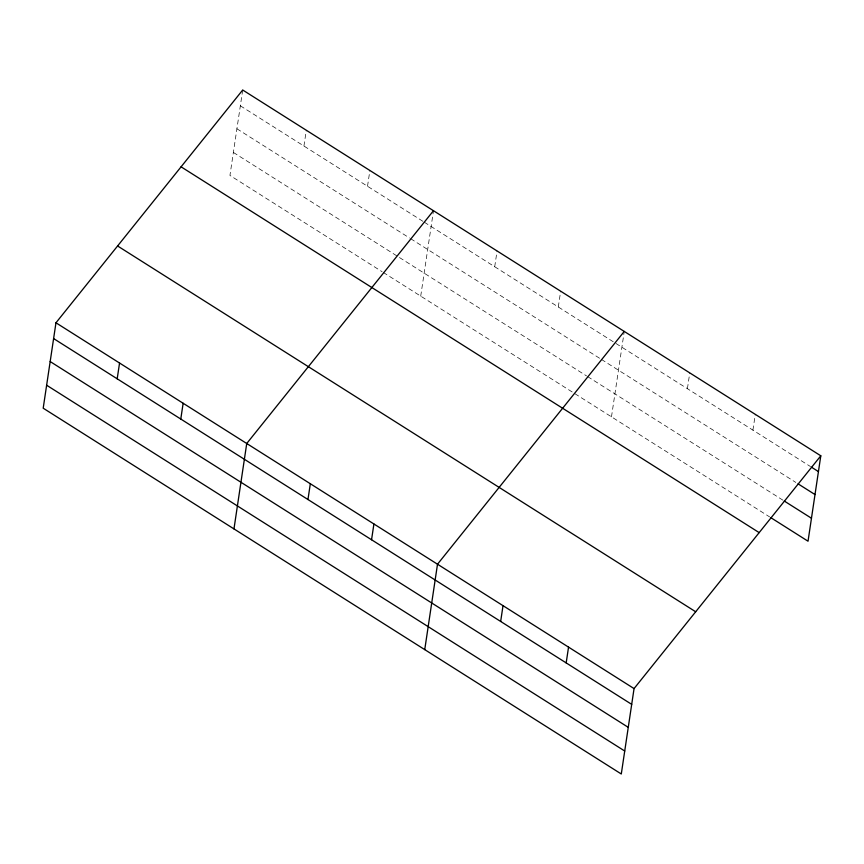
<?xml version="1.0" encoding="UTF-8"?>
<svg xmlns="http://www.w3.org/2000/svg" width="864" height="864" viewBox="0 0 864 864"><rect width="100%" height="100%" fill="white"/><g stroke="black" fill="none" stroke-linecap="round" stroke-linejoin="round"><path stroke-width="0.65" stroke-dasharray="4.32 3.24" d="M242.708 90.007L229.943 175.414L382.104 271.696M303.934 146.027L306.299 130.248M367.524 186.268L369.889 170.478M420.714 296.136L433.285 212.036M494.705 266.749L497.07 250.96M558.295 306.979L560.66 291.2M611.485 416.848L624.056 332.748M687.409 388.681L689.764 372.892M752.922 430.132L755.287 414.353M240.343 105.797L423.166 221.476M424.31 222.199L810.529 466.592M236.909 128.768L409.514 237.989M410.648 238.702L600.286 358.7M601.42 359.413L795.809 482.414M233.377 152.442L586.526 375.905M587.66 376.628L783.227 500.364M383.238 272.419L769.63 516.91"/><path stroke-width="1.3" d="M55.966 322.79L43.2 408.197L621.292 773.993L634.057 688.586L820.8 455.803L242.708 90.007L55.966 322.79L634.057 688.586M117.191 378.81L119.556 363.02M180.781 419.051L183.146 403.261M233.971 528.908L246.737 443.502L433.48 210.719M307.962 499.522L310.327 483.732M371.552 539.762L373.918 523.973M424.742 649.62L437.508 564.214L624.251 331.43M500.666 621.454L503.021 605.664M566.179 662.915L568.544 647.125M820.8 455.803L808.034 541.21L770.764 517.622M811.663 467.305L818.446 471.593M798.066 483.84L815.011 494.564M784.361 501.088L811.469 518.238M181.084 166.828L759.175 532.624M117.59 245.97L695.682 611.766M53.6 338.569L631.703 704.365M50.177 361.552L628.268 727.348M46.634 385.225L624.726 751.021"/></g></svg>
